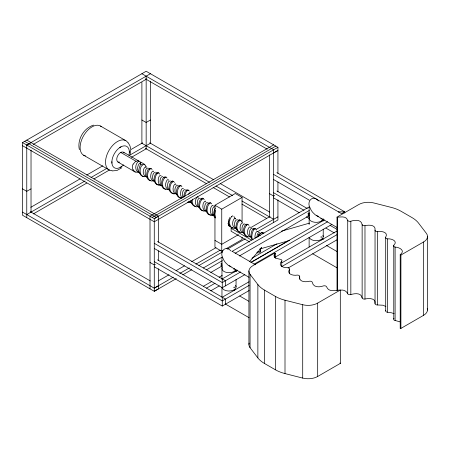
<?xml version="1.0" encoding="UTF-8"?>
<svg xmlns="http://www.w3.org/2000/svg" width="450" height="450" viewBox="0 0 450 450"><rect width="100%" height="100%" fill="white"/><g stroke="black" fill="none" stroke-linecap="round" stroke-linejoin="round"><path stroke-width="0.67" d="M221.963 297.281L221.963 287.651M248.923 344.323L248.923 270.951M309.127 246.96L309.127 237.33M427.5 236.711L427.5 310.078M111.881 161.662L111.915 163.131M129.341 152.578L129.308 151.11M250.47 227.43C249.593 225.349 247.629 229.618 247.691 230.664C247.033 233.241 248.175 236.993 251.263 237.15M191.362 200.273C191.076 202.838 192.42 206.083 195.322 206.274M130.663 150.244L130.191 154.198M256.86 237.549C256.826 236.121 257.799 231.564 259.762 232.453M159.542 174.127C158.979 170.297 155.098 175.792 155.295 177.609C154.063 181.029 156.212 186.317 160.493 185.203M256.371 230.029C254.295 224.387 249.531 238.219 253.108 239.782M213.221 205.993C212.906 204.053 211.033 206.719 210.881 207.63C209.565 210.493 210.319 215.499 214.166 215.651M262.912 233.809L262.356 232.38L260.657 233.224A5.546 3.201 -60 0 1 263.396 232.965L263.863 233.516M184.832 196.498C184.455 194.501 187.65 187.633 189.354 191.002M139.382 172.429C137.014 168.683 143.499 162.225 139.039 161.167L123.463 152.167M385.897 306.551L383.102 305.241L377.454 304.954A2.244 1.299 0 0 1 375.041 303.57L375.041 230.197C375.986 224.55 368.634 224.792 364.978 225.675A2.244 1.299 0 0 1 362.137 224.589C361.305 219.206 354.673 219.949 350.837 221.231A2.244 1.299 0 0 1 347.721 220.416C346.236 215.1 339.322 217.507 337.016 217.108L358.751 204.559A13.478 7.779 0 0 1 373.719 202.939L391.421 207.444A31.449 18.157 0 0 1 400.973 211.219L412.014 217.597A31.449 18.157 0 0 1 418.556 223.11L426.358 233.331A13.478 7.779 0 0 1 423.557 241.976L423.557 315.343L400.928 328.41L400.179 328.303L400.539 327.757M375.041 303.57C375.986 297.923 368.634 298.164 364.978 299.048A2.244 1.299 0 0 1 362.137 297.956C361.305 292.573 354.673 293.316 350.837 294.598A2.244 1.299 0 0 1 347.721 293.782C346.545 290.942 343.322 289.496 340.38 290.222M168.519 180.276C168.396 178.228 166.382 180.754 166.247 181.688C164.903 184.528 165.51 189.529 169.324 189.844M281.739 261.118C277.267 265.303 283.686 268.228 287.561 267.643A2.244 1.299 0 0 1 289.446 269.286C286.358 274.421 293.625 275.844 297.281 275.096A2.244 1.299 0 0 1 299.683 276.486C298.609 282.094 305.719 282.291 309.442 281.25A2.244 1.299 0 0 1 312.306 282.324C313.138 287.612 319.494 287.409 323.37 285.913A2.244 1.299 0 0 1 326.52 286.678C328.759 293.136 337.106 289.806 340.335 290.025L317.678 303.103A13.478 7.779 0 0 1 302.709 304.723L285.002 300.218A31.449 18.157 0 0 1 275.451 296.443L264.409 290.064A31.449 18.157 0 0 1 257.867 284.552L250.065 274.331A13.478 7.779 0 0 1 252.866 265.686L274.764 253.08L275.366 253.339L273.994 255.538L274.399 257.209L276.593 258.424L280.333 259.324A2.244 1.299 0 0 1 281.739 261.118L281.739 266.709M243.006 223.29C242.398 220.877 239.991 225.388 240.193 226.643C239.681 229.072 240.716 232.459 243.529 232.819M153.619 171.703C153.011 169.279 150.654 173.717 150.812 175.005C150.261 177.519 151.419 181.052 154.378 181.237M205.746 201.859C205.38 199.277 202.815 203.602 203.029 204.699C202.343 207.264 203.344 211.044 206.426 211.331M241.419 221.794C241.498 217.401 236.869 222.846 237.218 224.904C235.839 228.538 238.545 234.045 242.955 232.369M175.899 184.888C176.113 182.042 173.273 185.676 173.407 186.812C172.507 189.518 173.205 193.657 176.535 194.119M192.527 199.108C190.98 202.984 194.299 208.626 198.787 206.381M146.093 167.749C146.548 164.964 142.813 163.266 140.906 162.242M140.901 162.287L140.906 162.259A6.862 2.261 -67.8 0 0 140.777 162.264C137.211 164.244 136.344 170.719 139.793 173.244M215.37 210.42L214.605 214.273L215.336 217.479M259.577 233.668L258.21 235.794M188.668 194.406C188.899 193.669 190.328 191.436 190.884 192.859M394.149 313.706L391.517 312.795L387.562 312.244A2.244 1.299 0 0 1 385.701 310.59L385.701 237.223C388.817 231.964 381.004 230.946 377.454 231.587A2.244 1.299 0 0 1 375.041 230.197M385.701 310.59L385.858 310.275M229.792 217.541C227.863 220.809 227.88 227.109 232.571 227.779M385.701 237.223A2.244 1.299 0 0 0 387.562 238.877C391.247 238.41 398.407 241.026 393.778 245.261A2.244 1.299 0 0 0 395.111 247.078C399.437 247.32 405.697 250.459 400.213 254.734C399.983 255.043 400.669 255.246 400.928 255.043L423.557 241.976M215.409 208.114C213.531 210.977 212.777 215.336 215.246 218.081M321.193 218.919L321.176 218.424M400.275 321.947L395.111 320.451A2.244 1.299 0 0 1 393.778 318.634L394.014 318.353M235.507 271.581L236.019 271.496M181.907 186.699C180.962 183.594 177.846 188.393 177.778 189.968C176.602 193.123 177.711 198.298 181.834 198.225M204.255 199.603C202.928 196.324 199.755 202.191 199.873 203.968C198.433 207.596 202.219 212.653 205.543 210.769M232.83 215.758C227.554 218.582 228.589 230.698 236.031 227.88M152.117 169.504C150.789 166.224 147.611 172.086 147.729 173.863C146.593 177.424 149.445 182.374 153.568 180.765L152.769 180.304M248.946 225.405C247.618 222.131 244.44 227.993 244.558 229.77C243.428 233.331 246.274 238.275 250.403 236.672L250.059 236.475M144.259 164.177C138.043 165.341 138.881 179.466 146.644 176.276M174.459 182.402C173.138 179.134 169.948 184.989 170.072 186.761C168.947 190.322 171.787 195.272 175.916 193.663M211.703 203.901C210.381 200.632 207.191 206.488 207.309 208.26C206.038 212.074 209.492 217.125 213.683 214.982M167.012 178.099C165.69 174.831 162.501 180.686 162.619 182.458C161.494 186.019 164.34 190.974 168.469 189.366L168.238 189.231M249.396 261.765L261.653 247.562A5.58 4.078 40.8 0 1 260.443 248.4M151.132 168.441C146.407 166.41 144.388 180.602 150.638 180.472M173.531 181.592C171.928 179.055 169.414 184.056 169.262 185.676C168.306 188.747 169.588 193.494 173.464 193.393M240.57 220.292C239.169 217.806 236.661 222.334 236.447 223.836C235.401 226.868 236.171 231.694 240.013 232.076M158.636 172.991C157.039 170.454 154.507 175.444 154.356 177.069C153.287 180.304 154.963 185.344 159.064 184.759M180.934 185.642C176.186 183.617 174.184 197.792 180.433 197.679M203.327 198.793C201.729 196.262 199.198 201.251 199.052 202.871C198.101 205.948 199.384 210.701 203.259 210.594M247.967 224.347C243.236 222.311 241.222 236.509 247.466 236.379M255.471 228.898C251.826 225.596 248.979 238.32 252.838 239.884M166.039 177.047C161.291 175.005 159.289 189.191 165.527 189.073M188.432 190.192C185.844 187.639 183.375 194.822 183.915 197.117M210.729 202.849C206.145 200.779 204.053 214.386 209.762 214.813M321.176 237.279L321.176 236.768M233.994 268.746L233.994 269.28M233.994 287.089L233.994 287.623M234.096 269.235L234.298 268.762M234.096 287.578L234.298 287.089M121.821 167.788L116.949 170.482L112.106 170.933M249.148 343.131A13.478 7.779 0 0 0 250.065 347.698L257.867 357.919A31.449 18.157 0 0 0 264.409 363.437L275.451 369.81A31.449 18.157 0 0 0 285.002 373.584L302.709 378.09A13.478 7.779 0 0 0 317.678 376.476L340.397 363.336L339.958 362.964M119.756 147.572L121.039 146.796M121.466 166.669L120.184 167.445M340.307 290.036L340.335 363.392M321.081 218.453L321.081 219.015M321.081 236.796L321.081 237.358M176.265 278.612L154.271 291.296L22.5 215.218L22.5 142.571L146.16 71.252L277.931 147.324L277.931 173.368M26.764 217.682L26.764 145.035L31.027 142.571M26.764 145.035L150.429 73.71M33.306 144.382L146.857 78.891M31.027 188.865L26.764 191.329L22.5 188.865M150.429 120.009L146.16 122.473L141.896 120.009M30.825 207.298L80.168 178.836M86.709 175.067L102.763 165.808M130.703 149.692L142.594 142.836M26.764 214.56L85.028 180.956M90.973 177.531L107.027 168.272M129.617 155.239L150.429 143.241M33.306 213.913L86.811 183.049M93.949 178.937L109.406 170.021M131.4 157.337L146.857 148.421M273.668 144.866L150.007 216.186L150.007 288.832M152.139 217.417L275.799 146.093M158.535 242.224L158.535 216.186L154.271 218.649L22.5 142.571M277.931 147.324L154.271 218.649L154.271 291.296L158.535 288.832L158.535 268.723M273.668 152.91L277.931 150.452L154.271 221.771L22.5 145.693M222.947 250.571L221.749 251.263L214.954 247.343L214.954 205.239L235.277 193.506L242.072 197.432L242.072 222.03M214.954 205.239L221.749 209.16L242.072 197.432M155.334 264.33L154.271 264.943L150.007 262.479M274.731 195.469L273.668 196.088L269.404 193.624M249.789 242.021L231.137 231.255L231.137 228.33L232.341 227.632M158.327 280.912L169.031 274.742M176.164 270.624L184.489 265.826M191.621 261.709L216 247.652M238.483 234.647L221.749 244.305L214.954 240.384M251.078 227.419L270.101 216.45M22.5 212.096L154.271 288.174L158.535 285.711M154.271 288.174L173.295 277.2M179.837 273.431L189.349 267.941M195.885 264.173L220.264 250.116M256.528 229.196L277.931 216.855M226.53 248.501L242.072 239.529L242.072 237.442M182.807 274.838L191.728 269.696M198.861 265.579L222.643 251.865M227.396 249.12L245.233 238.838M257.721 231.638L277.931 219.977L277.931 199.862M203.344 267.969L222.193 257.085M231.924 251.471L309.156 206.876M206.516 269.803L222.328 260.674M235.102 253.305L309.296 210.471M210.774 272.481L222.328 265.815M239.355 255.982L309.296 215.606M203.344 286.312L211.854 281.396M219.15 277.183L222.193 275.428M251.994 258.227L276.924 243.827M237.471 270.118L222.266 278.899L222.266 287.702L244.901 274.629M250.847 262.395L324.433 219.909M206.516 288.146L215.032 283.23M251.522 262.164L288.011 241.099M240.643 271.952L222.266 282.566L154.373 243.371M254.025 264.229L327.611 221.743M210.774 290.824L219.291 285.907M275.31 257.074L331.864 224.421M249.024 281.79L222.266 297.236L222.266 306.045L249.159 290.514M281.863 262.828L337.202 230.878M249.159 285.379L222.266 300.909L154.373 261.709M281.998 266.423L337.343 234.467M288.079 268.043L337.343 239.608M400.899 328.427L400.928 255.043M281.43 231.182L309.589 223.088M259.611 249.075L289.777 240.396M93.589 125.106C83.717 128.07 77.006 139.691 79.374 149.726M190.811 202.269L187.909 202.331M211.202 214.858L210.223 214.875M309.364 213.452L309.021 213.649L309.364 213.851M187.881 201.977L188.359 201.994M228.364 225.09L228.977 225.124M139.697 172.654C134.269 172.035 134.843 163.277 138.898 161.184A6.812 2.256 -68.1 0 1 139.044 161.162A5.614 3.774 -59.5 0 0 136.052 161.376M147.172 176.951C142.037 176.867 142.149 167.659 146.098 166.714M199.215 207.051C196.251 206.989 194.963 203.496 195.48 200.97C195.458 199.676 197.224 195.424 198.332 197.28M318.791 216.36L318.122 216.242M236.317 228.544C233.196 228.308 232.155 224.606 232.802 222.013C232.734 220.961 234.714 216.816 235.569 218.857M191.481 202.725L190.024 202.241L188.893 201.178M161.589 185.513C156.594 185.737 157.809 173.807 161.089 175.703M229.618 226.074L228.578 225.799M231.013 266.574L228.15 265.196L225.45 262.581A13.877 11.329 60 0 1 222.93 258.221C219.229 252.118 225.225 244.626 230.929 250.886M317.947 216.197L315.197 214.791L312.609 212.259A13.877 11.329 60 0 1 310.095 207.894C306.18 201.358 312.952 194.231 318.482 200.936M237.133 229.388C233.229 227.947 233.876 219.949 237.392 219.482M234.242 217.322L234.99 218.025M214.487 216.36C210.898 215.393 211.933 205.498 215.094 206.826M199.547 207.737C195.947 206.736 197.106 196.836 200.199 198.248M147.487 177.671C143.944 176.293 144.596 167.704 148.039 167.991M229.427 224.977L227.903 223.599M141.896 73.71L273.668 149.788L273.668 222.441M145.429 78.874L267.199 149.175M276.885 172.637L344.773 211.838L344.773 213.041M273.662 174.448L341.595 213.671L344.773 211.838L338.423 211.838L338.423 212.158M273.662 179.584L309.308 200.166M276.885 190.98L307.294 208.541M316.159 215.426L337.376 227.672M273.662 192.791L303.964 210.285M330.103 225.377L337.23 229.494M273.662 197.927L299.211 212.676M306.338 216.793L309.308 218.509M325.946 228.111L334.26 232.914M149.687 142.813L213.812 179.831M220.281 183.566L269.696 212.096M326.256 245.323L337.162 251.623M141.896 143.241L209.542 182.295M216.017 186.03L232.487 195.542M241.898 200.976L273.668 219.313M145.423 148.399L206.601 183.718M213.075 187.459L229.545 196.965M241.898 204.097L266.608 218.362M100.44 126.022L125.859 140.692M312.649 253.749L337.41 268.048M120.668 152.398L136.046 161.28A5.271 3.909 -71 0 0 133.504 164.115M140.327 163.749L142.391 164.947M148.922 168.716L149.839 169.245M156.369 173.014L157.292 173.542M163.822 177.317L164.739 177.846M171.27 181.62L172.187 182.143M178.723 185.917L179.634 186.446M186.171 190.221L187.088 190.749M201.066 198.816L201.982 199.344M208.513 203.119L209.43 203.648M231.317 216.287L231.778 216.551M238.309 220.32L239.22 220.849M245.756 224.623L246.673 225.146M253.209 228.921L254.121 229.449M145.609 176.169L146.121 176.462M197.859 206.336L198.264 206.567M212.642 214.869L213.159 215.167M117.877 162.006L134.955 171.861M231.137 228.33L251.482 240.075M83.593 155.205L109.007 169.875M232.537 251.511L255.487 264.763M26.764 140.108L158.535 216.186M24.632 141.339L156.403 217.417M228.999 265.748L249.002 277.296M157.506 241.509L225.444 280.733L225.444 285.868M239.698 295.999L248.788 301.247M154.373 248.507L222.266 287.702M157.506 259.852L225.444 299.076L225.444 304.211M225.489 304.076L249.041 317.672M154.373 266.844L222.266 306.045M30.296 211.674L150.3 280.957M162.203 186.182C158.777 184.894 159.722 175.607 162.951 176.681M244.142 233.488C240.795 231.902 241.498 223.718 244.868 223.875M206.792 211.922C203.496 210.15 204.278 202.382 207.613 202.314M176.917 194.676C173.711 192.932 174.538 185.124 177.829 185.153M169.453 190.361C166.331 188.927 167.175 180.09 170.398 180.968M251.387 237.667C248.169 235.873 249.047 228.009 252.315 228.167M154.519 181.738C151.403 179.724 152.167 172.631 155.458 172.181M191.857 203.299L190.131 200.97M182.34 197.792C179.094 196.83 180.849 186.322 183.431 188.702M128.323 142.847L130.078 146.177L130.612 149.029M144.399 164.295L144.653 164.914M182.998 197.432C181.569 195.328 182.627 188.809 185.293 189.551M235.131 218.306L235.305 218.891M255.218 238.32C254.329 236.582 255.729 230.181 257.923 231.587M233.977 216.27L234.045 216.804M229.028 220.269L228.999 219.898M400.213 254.734L400.213 328.101M395.111 247.078L395.111 320.451M393.778 245.261L393.778 318.634M387.562 238.877L387.562 312.244M377.454 231.587L377.454 304.954M364.978 225.675L364.978 299.048M362.137 224.589L362.137 297.956M350.837 221.231L350.837 294.598M347.721 220.416L347.721 293.782M337.545 217.519L337.545 290.188M337.016 217.108L337.016 290.475M323.224 219.656L323.224 221.018M323.224 229.168L323.224 236.644M317.678 303.103L317.678 376.476M309.127 207.292L309.127 224.415M302.709 304.723L302.709 378.09M299.683 276.486L299.683 279.281M289.446 269.286L289.446 273.476M285.002 300.218L285.002 373.584M277.931 182.047L277.931 191.886M275.451 296.443L275.451 369.81M275.316 253.446L275.316 258.339M274.601 253.142L274.601 257.332M269.404 154.851L269.404 217.204M264.409 290.064L264.409 363.437M257.867 284.552L257.867 357.919M250.065 274.331L250.065 347.698M236.059 269.983L236.059 271.339M236.059 279.489L236.059 286.965M221.963 257.614L221.963 279.489M221.749 209.16L221.749 251.263M158.535 250.909L158.535 260.747M150.429 81.236L150.429 143.589M146.16 76.174L146.16 148.826M141.896 82.395L141.896 143.589M31.027 150.092L31.027 212.445M260.117 249.317A2.503 1.446 0 0 1 260.342 250.987A2.503 1.446 0 0 1 257.681 251.657M258.199 236.008A2.503 1.446 0 0 1 258.958 236.076M258.457 234.81A2.503 1.446 0 0 1 260.387 235.547M260.387 250.757A2.503 1.446 0 0 1 259.881 252.529A2.503 1.446 0 0 1 256.781 252.647M234.641 272.042A1.35 0.782 0 0 1 235.547 270.9M235.963 270.883A1.35 0.782 0 0 1 236.779 271.108M234.782 290.503A1.35 0.782 0 0 1 235.547 289.238M222.075 266.259A1.35 0.782 0 0 1 221.175 265.118M222.075 264.651A1.35 0.782 0 0 1 221.001 263.886A1.35 0.782 0 0 1 222.075 263.121M309.364 216.039A1.35 0.782 0 0 1 308.093 215.528A1.35 0.782 0 0 1 308.498 214.661M309.364 214.431A1.35 0.782 0 0 1 308.014 213.649A1.35 0.782 0 0 1 309.364 212.873M321.593 240.081A1.35 0.782 0 0 1 322.026 239.141A1.35 0.782 0 0 1 323.696 239.169M323.184 218.717A7.048 4.072 0 0 1 314.736 222.283A7.048 4.072 0 0 1 309.459 217.063M321.542 221.664A1.35 0.782 0 0 1 321.924 220.849A1.35 0.782 0 0 1 323.37 220.708M235.727 269.854A7.048 4.072 0 0 1 226.873 272.498A7.048 4.072 0 0 1 222.294 267.39M235.479 285.345A7.048 4.072 0 0 1 230.799 290.902A7.048 4.072 0 0 1 222.002 287.387M322.892 235.406A7.048 4.072 0 0 1 317.97 240.576A7.048 4.072 0 0 1 309.274 237.476M427.247 308.317A13.478 7.779 0 0 1 423.557 315.343M230.203 226.181A5.068 2.925 -60 0 1 228.803 221.619M138.662 171.894A6.03 4.41 -44.3 0 1 135.366 171.973M135.321 172.046A6.3 4.944 -59.9 0 1 134.021 171.203M134.083 170.854A6.429 4.928 -73.5 0 1 133.447 169.672M132.992 170.032A6.12 4.922 -61.5 0 1 133.172 163.941M257.822 237.009A5.096 2.942 -60 0 1 260.662 233.314M263.312 233.078A6.322 2.391 -49.1 0 1 263.79 233.246M139.438 172.389A6.429 4.146 -83.7 0 0 139.663 173.16L140.912 175.219A6.227 4.888 -56.5 0 0 141.469 175.629A6.041 4.753 -60.2 0 0 143.893 176.456M120.662 152.471A5.676 3.279 -60 0 1 124.138 152.966M119.604 162.118A5.676 3.279 -60 0 1 116.786 158.687A5.676 3.279 -60 0 1 120.668 152.432M85.5 155.891A16.847 9.726 -60 0 1 83.171 136.507A16.847 9.726 -60 0 1 101.267 126.602M111.96 170.662A16.847 9.726 -60 0 1 109.007 150.424A16.847 9.726 -60 0 1 128.014 142.858M123.536 164.919A12.347 7.127 -60 0 1 111.949 163.423A12.347 7.127 -60 0 1 121.326 146.655A12.347 7.127 -60 0 1 128.959 155.227"/></g></svg>
